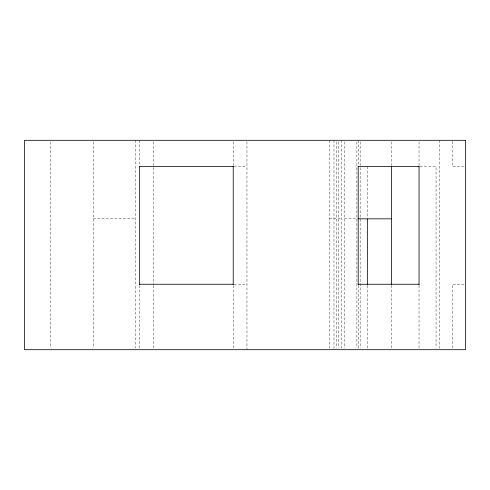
<?xml version="1.0" encoding="UTF-8"?>
<svg xmlns="http://www.w3.org/2000/svg" width="490" height="490" viewBox="0 0 490 490"><rect width="100%" height="100%" fill="white"/><g stroke="black" fill="none" stroke-linecap="round" stroke-linejoin="round"><path stroke-width="0.37" stroke-dasharray="2.45 1.84" d="M234.03 166.484L246.96 166.484M420.028 166.484L436.057 166.484L436.057 348.163M464.048 166.484L452.417 166.484L452.417 140.312M93.204 218.828L135.73 218.828M329.402 218.828L341.181 218.828M344.452 218.828L357.369 218.828M234.03 284.255L246.96 284.255M464.048 284.255L452.417 284.255L452.417 348.17M439.328 140.312L439.328 348.157M419.042 141.806L419.042 165.736M419.042 285.499L419.042 348.17M391.565 141.837L391.565 165.467M391.565 285.407L391.565 348.157M367.353 166.484L367.353 218.393M367.353 285.566L367.353 348.163M360.156 141.843L360.156 348.157M358.196 140.312L358.196 165.736M358.196 285.499L358.196 348.17M356.885 141.843L356.885 348.157M344.452 141.837L344.452 348.157M341.181 140.312L341.181 348.157M338.566 141.843L338.566 348.157M336.599 141.837L336.599 348.157M333.984 140.312L333.984 349.688M329.402 140.312L329.402 348.157M246.96 141.806L246.96 349.688M233.222 141.806L233.222 165.736M233.222 285.499L233.222 348.17M153.401 141.806L153.401 284.733M153.401 285.499L153.401 348.17M139.656 140.312L139.656 166.484M139.656 285.499L139.656 348.17M135.73 140.312L135.73 348.157M93.204 141.837L93.204 348.157M50.672 141.843L50.672 348.157"/><path stroke-width="0.73" d="M139.656 166.484L233.222 166.484M358.196 166.484L419.042 166.484M358.129 218.828L391.565 218.828M139.656 284.255L233.222 284.255M358.196 284.255L419.042 284.255M419.042 166.294L419.042 284.733M391.565 166.232L391.565 284.641M367.353 219.153L367.353 284.806M358.196 166.294L358.196 284.733M233.222 166.294L233.222 284.733M139.656 166.294L139.656 284.733M465.5 140.312L24.5 140.312L24.5 349.688L465.5 349.688L465.5 140.312"/></g></svg>
